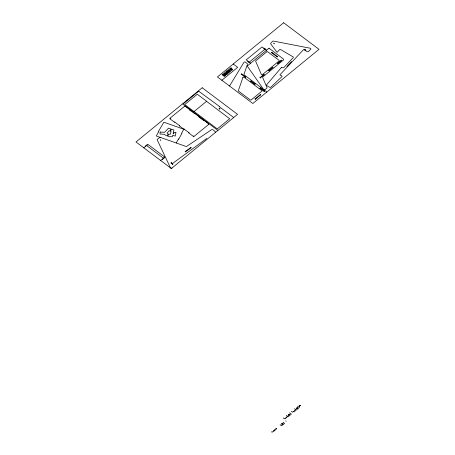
<?xml version="1.0" encoding="UTF-8"?>
<svg xmlns="http://www.w3.org/2000/svg" width="455" height="455" viewBox="0 0 455 455"><rect width="100%" height="100%" fill="white"/><g stroke="black" fill="none" stroke-linecap="round" stroke-linejoin="round"><path stroke-width="0.68" d="M229.872 70.4C229.94 68.051 226.061 70.912 228.382 70.878M231.874 68.75C231.953 66.419 228.04 69.279 230.378 69.24M176.25 142.995L178.474 138.946M228.814 70.952L228.825 70.934A3.287 2.571 2.7 0 1 228.939 70.758L229.149 70.451M229.536 86.012L243.908 62.386A0.955 0.745 2.7 0 1 245.427 62.187L247.179 63.501A0.955 0.745 2.7 0 1 247.446 64.246L243.965 74.364A0.637 0.495 2.7 0 0 244.147 74.859L266.209 91.444A0.955 0.745 2.7 0 1 266.255 92.496M231.14 68.83L230.935 69.12A3.287 2.571 2.7 0 0 230.821 69.302A1.359 1.064 2.7 0 0 230.719 69.507M229.53 70.969L229.621 70.843A3.515 2.753 2.7 0 0 229.826 70.514M231.527 69.331L231.618 69.211A3.515 2.753 2.7 0 0 231.822 68.881M227.79 73.716L227.801 73.704A3.486 2.73 2.7 0 1 227.551 73.932L226.59 74.722L224.287 72.993L224.725 72.629L225.799 73.261M286.872 66.51L291.536 61.544M227.25 73.568L226.647 74.074L226.061 73.63L226.556 73.227M224.838 75.547L224.474 75.849L222.944 74.7L223.382 74.341M170.261 118.664L170.016 118.863L174.595 122.304L174.839 122.105M185.077 106.538L185.321 106.339L189.9 109.78L189.655 109.979M221.869 80.268L237.664 67.346L233.227 64.013M247.958 61.192L247.713 61.391L249.687 62.875L249.931 62.676M263.752 48.27L263.997 48.065L265.97 49.55L265.726 49.749M143.791 147.818L147.938 144.417L164.807 157.094L160.655 160.496M248.97 62.335L265.248 49.009M241.207 74.279L241.707 73.869M179.606 125.688L179.361 125.887L183.939 129.328L184.184 129.129M194.421 113.562L194.666 113.363L203.163 119.75L203.408 119.546M271.55 52.78L271.942 52.461M245.336 77.378L245.837 76.969M277.123 56.972L277.516 56.653M250.551 81.297L251.052 80.888M188.95 132.706L188.706 132.905L193.284 136.352L193.529 136.147M203.766 120.581L204.011 120.382L208.589 123.823L208.344 124.027M259.998 77.657L263.866 74.495M268.746 70.497L272.613 67.334M277.493 63.342L281.361 60.179M260.3 77.885L264.167 74.722M269.047 70.724L272.915 67.562M277.795 63.569L281.662 60.407M254.681 84.403L255.181 83.993M259.896 88.321L260.397 87.912M264.025 91.427L264.526 91.017M255.067 98.962L260.288 94.691M255.255 99.275L260.698 94.828M288.311 414.926L289.079 414.3M296.393 408.311L297.166 407.68M299.191 406.019L299.964 405.394M288.612 415.153L289.38 414.522M296.694 408.539L297.468 407.908M299.384 406.338L300.374 405.53M285.478 418.077L284.5 418.873L283.226 417.917M286.673 417.099L287.645 416.297M293.56 411.457L292.582 412.258L291.308 411.297M294.755 410.478L295.733 409.682M273.665 430.97L272.101 432.25L271.464 431.772M274.86 429.992L276.424 428.712M230.042 70.821C232.158 70.536 228.854 73.34 228.689 71.321M232.039 69.188C234.194 68.933 230.759 71.68 230.685 69.689M185.248 151.578L190.764 147.545M185.418 151.902L191.163 147.699M171.074 163.021L171.376 162.805M172.297 163.652L206.888 138.348M172.513 164.227L172.809 164.005M178.411 139.059L178.741 139.173L181.972 133.281L181.647 133.167L183.809 129.226L163.863 122.213L158.135 131.927L158.465 132.047L156.304 135.982L186.044 146.442A0.637 0.495 2.7 0 0 186.709 146.368L211.609 129.686A0.955 0.745 2.7 0 1 212.929 129.755L215.175 131.637A0.955 0.745 2.7 0 1 215.187 132.661M304.247 49.248L305.936 50.238L304.219 49.282M271.823 52.376L277.63 56.739M271.658 52.695L277.231 56.886M281.241 60.088L281.776 60.492M266.448 50.295L262.012 46.962L246.223 59.884L250.654 63.217M277.379 63.251L277.914 63.654M272.494 67.249L273.028 67.653M268.632 70.411L269.167 70.815M263.746 74.41L264.281 74.808M259.885 77.572L260.419 77.97M241.599 73.955L245.728 77.06M250.944 80.979L255.073 84.078M260.288 88.003L264.412 91.102M241.315 74.188L245.444 77.287M250.66 81.212L254.789 84.311M260.004 88.23L264.133 91.336M260.169 94.6L260.59 94.913M254.948 98.877L255.369 99.19M233.694 117.515L219.202 106.624L219.446 106.424L198.681 91.199L182.887 104.127L217.899 130.443M206.627 101.26L197.294 94.248L184.702 104.553L194.035 111.566M185.191 106.624L184.645 106.214L169.829 118.34L170.375 118.749M189.542 109.894L194.535 113.648M198.886 116.918L203.88 120.672M208.225 123.936L208.777 124.351L193.961 136.477L193.409 136.062M174.726 122.02L179.719 125.773M184.07 129.038L189.064 132.797M147.261 144.974L146.999 144.775L145.156 146.288L145.418 146.482M164.13 157.652L164.392 157.851L162.549 159.358L162.287 159.165M146.328 145.327L163.72 158.397M299.845 405.303L300.266 405.615M299.077 405.934L299.492 406.247M297.604 406.144L299.401 407.498L296.256 410.074L294.459 408.721M297.047 407.595L297.581 407.993M296.279 408.226L296.808 408.624M294.641 410.393L295.278 410.871L294.084 411.849L293.447 411.371M289.522 412.765L291.319 414.113L288.169 416.689L286.371 415.341M288.965 414.209L289.499 414.613M288.191 414.841L288.726 415.244M286.553 417.007L286.934 417.292L285.74 418.27L285.359 417.986M285.746 420.869L286.235 421.239M283.084 422.263L284.534 423.349L281.554 425.789L280.104 424.697M275.787 428.235L276.776 428.98M190.656 147.454L191.049 147.784M185.134 151.487L185.532 151.816M171.262 162.714L172.917 164.096M170.966 162.93L172.616 164.312M226.499 72.282L226.215 71.412L225.697 71.839L225.981 72.789M230.264 68.955A0.728 0.569 2.7 0 1 230.395 68.529M231.697 69.911A0.648 0.512 2.7 0 1 231.385 69.922M228.268 70.588A0.728 0.569 2.7 0 1 228.399 70.161M228.723 71.145A1.359 1.064 2.7 0 1 228.825 70.952M229.701 71.543A0.648 0.512 2.7 0 1 229.388 71.554M228.057 73.551A0.938 0.734 2.7 0 0 226.51 72.794A1.354 1.058 2.7 0 0 226.533 72.447M223.553 74.233A0.643 0.506 2.7 0 1 223.826 74.159M224.042 74.279A1.223 0.955 2.7 0 1 224.969 75.376M225.521 75.558A2.059 1.61 2.7 0 1 225.248 75.809L224.417 76.503L222.114 74.768C222.916 73.306 225.282 73.437 225.697 75.058A1.075 0.842 2.7 0 1 225.583 75.479M160.632 137.501A0.955 0.745 2.7 0 0 159.597 137.632L157.487 139.179A0.955 0.745 2.7 0 0 157.254 139.975L170.415 167.724A0.955 0.745 2.7 0 0 172.001 167.997M219.139 108.773C220.197 110.178 220.413 107.46 219.145 108.745M273.779 43.623L274.257 43.652L273.779 43.623M160.126 132.024L160.052 134.032L164.318 134.282A9.254 7.246 2.7 0 0 167.07 135.937L168.174 133.929L167.053 133.11L169.072 130.812L169.755 131.051L170.898 128.97L168.526 128.134L164.636 132.297L160.126 132.024M160.285 140.043L160.763 140.083L160.291 140.026M175.931 132.706L175.238 136.119L172.729 135.237L172.399 136.705A9.254 7.246 2.7 0 1 167.724 136.176L168.833 134.157L170.301 134.253L171.063 131.512L170.409 131.285L171.552 129.203L173.924 130.033L173.088 133.679L173.673 133.884L173.964 132.479L175.931 132.706M242.919 77.407L238.38 90.613A0.637 0.495 2.7 0 0 238.556 91.108L250.29 99.924A0.637 0.495 2.7 0 0 251.183 99.918L261.767 91.256A0.637 0.495 2.7 0 0 261.739 90.551L243.965 77.191A0.637 0.495 2.7 0 0 242.919 77.407M281.389 67.55L266.721 84.693A0.944 0.739 2.7 0 0 266.954 85.705L269.593 87.246A0.944 0.739 2.7 0 0 270.879 87.132L281.81 76.764A0.944 0.739 2.7 0 0 281.366 75.587L280.462 75.337A0.643 0.506 2.7 0 1 280.144 74.557L303.604 49.567L307.131 51.625A0.944 0.739 2.7 0 0 308.422 51.517L310.646 49.402A0.944 0.739 2.7 0 0 310.117 48.207L273.523 41.098A0.944 0.739 2.7 0 0 272.551 41.365L270.839 43.191A0.944 0.739 2.7 0 0 270.793 44.004L277.084 52.336L279.643 49.612A0.643 0.506 2.7 0 1 280.542 49.515L293.088 56.852A0.643 0.506 2.7 0 1 293.236 57.557L283.823 67.585A0.643 0.506 2.7 0 1 283.215 67.778L281.389 67.55M202.202 87.769L135.994 141.96L171.353 168.532L237.561 114.347L202.202 87.769M283.647 22.75L217.439 76.935L252.809 103.501L319.006 49.328L283.647 22.75M226.886 70.866L226.442 71.23L228.746 72.959L229.189 72.595L226.886 70.866M269.019 48.19L247.236 66.02L263.582 89.413A0.955 0.745 2.7 0 0 265.111 89.59L266.755 88.247A0.955 0.745 2.7 0 0 266.96 87.502L262.632 77.441A0.637 0.495 2.7 0 1 262.774 76.946L283.431 60.043A0.955 0.745 2.7 0 0 283.385 58.985L269.019 48.19M266.801 51.802L255.818 60.794A0.637 0.495 2.7 0 0 255.682 61.288L261.329 74.415A0.637 0.495 2.7 0 0 262.399 74.614L279.034 60.998A0.637 0.495 2.7 0 0 279.006 60.293L267.699 51.796A0.637 0.495 2.7 0 0 266.801 51.802M206.542 101.328L194.114 111.498L217.274 128.907L229.701 118.732L206.542 101.328M282.134 423.241L281.315 423.912L282.305 424.651L283.124 423.986L282.134 423.241M274.746 429.907L273.552 430.885L273.927 431.169L275.121 430.191L274.746 429.907"/></g></svg>
